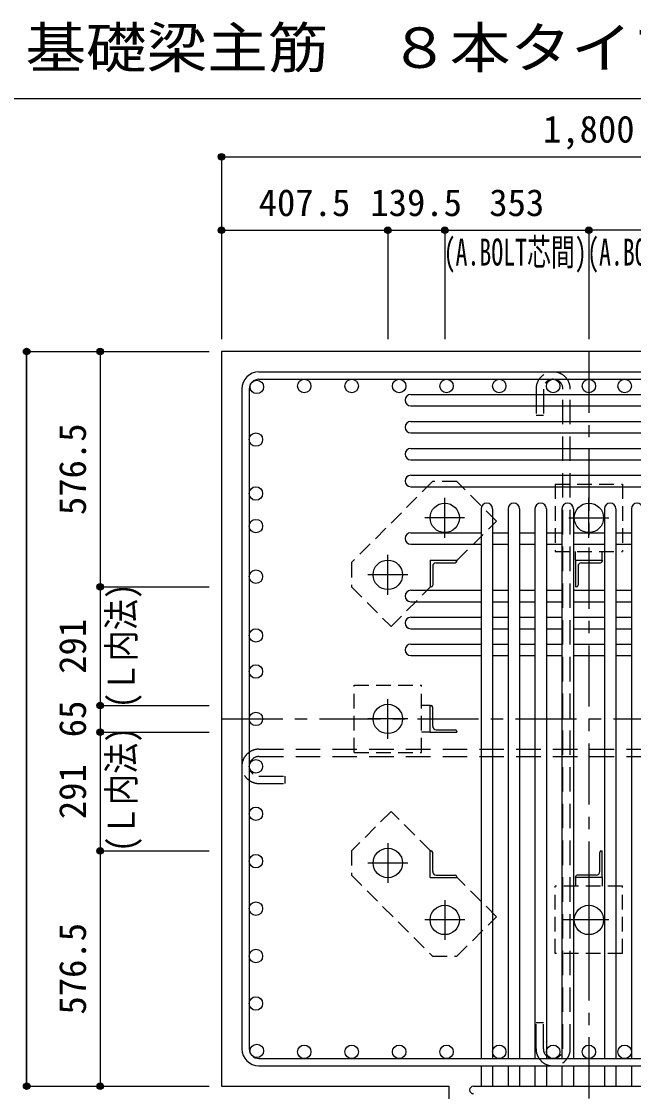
# Model space of a CAD drawing. Units: millimetres at full size, sheet at 1:30; details may follow other scales. Extents: x -5973 to 5954, y -4195 to 4201.
# Drawn here: x -837 to 662, y -2655 to -33 of the extents above; entities that cross this region are included whole.
import ezdxf
from ezdxf.enums import TextEntityAlignment as Align

# ---------------------------------------------------------------- set-up
doc = ezdxf.new("R2010")
doc.units = ezdxf.units.MM
doc.header["$LTSCALE"] = 30
doc.header["$PDMODE"] = 32
doc.header["$PDSIZE"] = 15
for name, pattern in [('CHAIN1', [8, 5, -1, 1, -1]), ('DASHED1', [1.8, 1.2, -0.6]), ('DASHED2', [3, 2, -1])]:
    doc.linetypes.add(name, pattern=pattern)
for name, color, linetype in [('0-1_躯体線', 2, 'Continuous'), ('0-2_アンカーボルト', 4, 'CHAIN1'), ('0-3_立上り筋', 3, 'Continuous'), ('0-4_フープ筋', 7, 'Continuous'), ('0-5_基礎梁筋', 7, 'Continuous'), ('0-6_スタラップ筋', 7, 'Continuous'), ('0-7_文字', 4, 'Continuous'), ('0-9_プレート', 4, 'DASHED1'), ('0-A_アングル', 4, 'Continuous'), ('0-C', 7, 'DASHED2'), ('0-D_寸法', 4, 'Continuous'), ('6-7_文字', 7, 'Continuous'), ('F-0_枠', 6, 'Continuous')]:
    doc.layers.add(name, color=color, linetype=linetype)
doc.styles.add('ＭＳ ゴシック', font='')
doc.styles.get('ＭＳ ゴシック').set_extended_font_data('MS Gothic')

msp = doc.modelspace()

# ---------------------------------------------------------------- linework, layer by layer
at = {"layer": '0-1_躯体線'}
for p, q in [((1852.44, -842.16), (-347.56, -842.16)), ((-347.56, -842.16), (-347.56, -2642.16)), ((-347.56, -2642.16), (210.44, -2642.16)), ((210.44, -3042.16), (210.44, -2642.16))]:
    msp.add_line(p, q, dxfattribs=at)
at = {"layer": '0-2_アンカーボルト'}
for p, q in [((199.44, -1298.46), (199.44, -1200.96)), ((552.44, -1298.36), (552.44, -1200.86)), ((248.14, -1249.66), (150.64, -1249.66)), ((503.64, -1249.66), (601.14, -1249.66)), ((59.94, -1437.96), (59.94, -1340.46)), ((108.64, -1389.16), (11.14, -1389.16)), ((59.94, -1790.96), (59.94, -1693.46)), ((108.64, -1742.16), (11.14, -1742.16)), ((59.94, -2046.46), (59.94, -2143.96)), ((108.74, -2095.16), (11.24, -2095.16)), ((199.44, -2185.96), (199.44, -2283.46)), ((552.44, -2185.96), (552.44, -2283.46)), ((248.24, -2234.66), (150.74, -2234.66)), ((601.24, -2234.66), (486.74, -2234.66))]:
    msp.add_line(p, q, dxfattribs=at)
at = {"layer": '0-2_アンカーボルト', "color": 3, "linetype": 'Continuous'}
for centre in [(199.44, -1249.66), (552.44, -1249.66), (59.94, -1389.16), (59.94, -1742.16), (59.94, -2095.16), (199.44, -2234.66), (552.44, -2234.66)]:
    msp.add_circle(centre, 36, dxfattribs=at)
at = {"layer": '0-3_立上り筋'}
for centre in [(-260.87, -928.86), (-144.68, -926.66), (-28.49, -926.66), (87.69, -926.66), (203.88, -926.66), (332.94, -926.66), (464.94, -926.66), (552.44, -926.66), (639.94, -926.66), (-263.06, -1057.86), (-263.06, -1189.86), (-263.06, -1269.76), (-263.06, -1393.6), (-263.06, -1537.66), (-263.06, -1625.98), (-263.06, -1742.16), (-263.06, -1858.35), (-263.06, -1974.54), (-263.06, -2090.72), (-263.06, -2206.91), (-263.06, -2323.09), (-263.06, -2439.28), (-260.87, -2555.47), (-144.68, -2557.66), (-28.49, -2557.66), (87.69, -2557.66), (203.88, -2557.66), (332.94, -2557.66), (464.94, -2557.66), (552.44, -2557.66), (639.94, -2557.66)]:
    msp.add_circle(centre, 16.5, dxfattribs=at)
at = {"layer": '0-4_フープ筋'}
for p, q in [((-255.56, -892.16), (1360.44, -892.16)), ((-255.56, -910.16), (1360.44, -910.16)), ((-297.56, -934.16), (-297.56, -2550.16)), ((-279.56, -934.16), (-279.56, -2550.16)), ((-255.56, -2574.16), (1360.44, -2574.16)), ((-255.56, -2592.16), (1360.44, -2592.16))]:
    msp.add_line(p, q, dxfattribs=at)
for centre, radius, start, end in [((-255.56, -934.16), 42, 90, 180), ((-255.56, -934.16), 24, 90, 180), ((-255.56, -2550.16), 42, 180, 270), ((-255.56, -2550.16), 24, 180, 270)]:
    msp.add_arc(centre, radius, start, end, dxfattribs=at)
at = {"layer": '0-5_基礎梁筋'}
for p, q in [((116.44, -947.36), (1384.44, -947.36)), ((116.44, -975.36), (1384.44, -975.36)), ((116.44, -1013.36), (1384.44, -1013.36)), ((116.44, -1041.36), (1384.44, -1041.36)), ((116.44, -1079.36), (1384.44, -1079.36)), ((116.44, -1107.36), (1384.44, -1107.36)), ((116.44, -1145.36), (1384.44, -1145.36)), ((116.44, -1173.36), (1384.44, -1173.36)), ((288.44, -1227.66), (288.44, -2574.16)), ((316.44, -1227.66), (316.44, -2574.16)), ((354.44, -1227.66), (354.44, -2574.16)), ((382.44, -1227.66), (382.44, -2574.16)), ((420.44, -1227.66), (420.44, -2574.16)), ((448.44, -1227.66), (448.44, -2574.16)), ((486.44, -1227.66), (486.44, -2574.16)), ((514.44, -1227.66), (514.44, -2574.16)), ((590.44, -1227.66), (590.44, -2574.16)), ((618.44, -1227.66), (618.44, -2574.16)), ((656.44, -1227.66), (656.44, -2574.16)), ((116.44, -1286.26), (288.44, -1286.26)), ((316.44, -1286.26), (354.44, -1286.26)), ((382.44, -1286.26), (420.44, -1286.26)), ((448.44, -1286.26), (486.44, -1286.26)), ((514.44, -1286.26), (590.44, -1286.26)), ((618.44, -1286.26), (656.44, -1286.26)), ((116.44, -1314.26), (288.44, -1314.26)), ((316.44, -1314.26), (354.44, -1314.26)), ((382.44, -1314.26), (420.44, -1314.26)), ((448.44, -1314.26), (486.44, -1314.26)), ((514.44, -1314.26), (590.44, -1314.26)), ((618.44, -1314.26), (656.44, -1314.26)), ((116.44, -1427.16), (288.44, -1427.16)), ((316.44, -1427.16), (354.44, -1427.16)), ((382.44, -1427.16), (420.44, -1427.16)), ((448.44, -1427.16), (486.44, -1427.16)), ((514.44, -1427.16), (590.44, -1427.16)), ((618.44, -1427.16), (656.44, -1427.16)), ((116.44, -1455.16), (288.44, -1455.16)), ((316.44, -1455.16), (354.44, -1455.16)), ((382.44, -1455.16), (420.44, -1455.16)), ((448.44, -1455.16), (486.44, -1455.16)), ((514.44, -1455.16), (590.44, -1455.16)), ((618.44, -1455.16), (656.44, -1455.16)), ((116.44, -1493.16), (288.44, -1493.16)), ((316.44, -1493.16), (354.44, -1493.16)), ((382.44, -1493.16), (420.44, -1493.16)), ((448.44, -1493.16), (486.44, -1493.16)), ((514.44, -1493.16), (590.44, -1493.16)), ((618.44, -1493.16), (656.44, -1493.16)), ((116.44, -1521.16), (288.44, -1521.16)), ((316.44, -1521.16), (354.44, -1521.16)), ((382.44, -1521.16), (420.44, -1521.16)), ((448.44, -1521.16), (486.44, -1521.16)), ((514.44, -1521.16), (590.44, -1521.16)), ((618.44, -1521.16), (656.44, -1521.16)), ((116.44, -1559.16), (288.44, -1559.16)), ((316.44, -1559.16), (354.44, -1559.16)), ((382.44, -1559.16), (420.44, -1559.16)), ((448.44, -1559.16), (486.44, -1559.16)), ((514.44, -1559.16), (590.44, -1559.16)), ((618.44, -1559.16), (656.44, -1559.16)), ((116.44, -1587.16), (288.44, -1587.16)), ((316.44, -1587.16), (354.44, -1587.16)), ((382.44, -1587.16), (420.44, -1587.16)), ((448.44, -1587.16), (486.44, -1587.16)), ((514.44, -1587.16), (590.44, -1587.16)), ((618.44, -1587.16), (656.44, -1587.16)), ((288.44, -2592.16), (288.44, -2642.16)), ((316.44, -2592.16), (316.44, -2642.16)), ((354.44, -2592.16), (354.44, -2642.16)), ((382.44, -2592.16), (382.44, -2642.16)), ((420.44, -2592.16), (420.44, -2642.16)), ((448.44, -2592.16), (448.44, -2642.16)), ((486.44, -2592.16), (486.44, -2642.16)), ((514.44, -2592.16), (514.44, -2642.16)), ((590.44, -2592.16), (590.44, -2642.16)), ((618.44, -2592.16), (618.44, -2642.16)), ((656.44, -2592.16), (656.44, -2642.16))]:
    msp.add_line(p, q, dxfattribs=at)
for centre, start, end in [((116.44, -961.36), 90, 270), ((116.44, -1027.36), 90, 270), ((116.44, -1093.36), 90, 270), ((116.44, -1159.36), 90, 270), ((302.44, -1227.66), 0, 180), ((368.44, -1227.66), 0, 180), ((434.44, -1227.66), 0, 180), ((500.44, -1227.66), 0, 180), ((604.44, -1227.66), 0, 180), ((670.44, -1227.66), 0, 180), ((116.44, -1300.26), 90, 270), ((116.44, -1441.16), 90, 270), ((116.44, -1507.16), 90, 270), ((116.44, -1573.16), 90, 270)]:
    msp.add_arc(centre, 14, start, end, dxfattribs=at)
at = {"layer": '0-6_スタラップ筋'}
msp.add_line((269.44, -2642.16), (835.44, -2642.16), dxfattribs=at)
msp.add_arc((269.44, -2651.16), 9, 90, 270, dxfattribs=at)
at = {"layer": '0-9_プレート'}
for p, q in [((169.64, -1160.67), (-29.06, -1359.36)), ((229.04, -1160.67), (169.64, -1160.67)), ((325.94, -1257.57), (229.04, -1160.67)), ((469.94, -1167.16), (634.94, -1167.16)), ((469.94, -1167.16), (469.94, -1332.16)), ((634.94, -1167.16), (634.94, -1332.16)), ((229.84, -1353.66), (325.94, -1257.57)), ((469.94, -1332.16), (634.94, -1332.16)), ((519.94, -1353.66), (519.94, -1332.16)), ((584.94, -1353.66), (584.94, -1332.16)), ((-29.06, -1359.36), (-29.06, -1418.76)), ((-22.56, -1659.66), (142.44, -1659.66)), ((-22.56, -1824.66), (-22.56, -1659.66)), ((142.44, -1824.66), (142.44, -1659.66)), ((163.94, -1709.66), (142.44, -1709.66)), ((163.94, -1774.66), (142.44, -1774.66)), ((-22.56, -1824.66), (142.44, -1824.66)), ((67.84, -1968.66), (-29.06, -2065.56)), ((163.94, -2064.76), (67.84, -1968.66)), ((-29.06, -2065.56), (-29.06, -2124.96)), ((-29.06, -2124.96), (169.64, -2323.66)), ((519.94, -2130.66), (519.94, -2152.16)), ((584.94, -2130.66), (584.94, -2152.16)), ((634.94, -2152.16), (469.94, -2152.16)), ((469.94, -2317.16), (469.94, -2152.16)), ((634.94, -2317.16), (634.94, -2152.16)), ((169.64, -2323.66), (229.04, -2323.66)), ((634.94, -2317.16), (469.94, -2317.16))]:
    msp.add_line(p, q, dxfattribs=at)
for points in [[(-29.06, -1418.76), (67.84, -1515.66), (163.94, -1419.56)], [(229.04, -2323.66), (325.94, -2226.76), (229.84, -2130.66)]]:
    msp.add_lwpolyline(points, dxfattribs=at)
at = {"layer": '0-A_アングル'}
for p, q in [((163.94, -1353.66), (228.94, -1353.66)), ((163.94, -1353.66), (163.94, -1418.66)), ((178.44, -1359.66), (224.94, -1359.66)), ((228.94, -1353.66), (228.94, -1355.66)), ((519.94, -1353.66), (584.94, -1353.66)), ((519.94, -1353.66), (519.94, -1418.66)), ((534.44, -1359.66), (580.94, -1359.66)), ((584.94, -1353.66), (584.94, -1355.66)), ((169.94, -1368.16), (169.94, -1414.66)), ((525.94, -1368.16), (525.94, -1414.66)), ((165.94, -1418.66), (163.94, -1418.66)), ((521.94, -1418.66), (519.94, -1418.66)), ((163.94, -1709.66), (165.94, -1709.66)), ((163.94, -1774.66), (163.94, -1709.66)), ((169.94, -1760.16), (169.94, -1713.66)), ((163.94, -1774.66), (228.94, -1774.66)), ((178.44, -1768.66), (224.94, -1768.66)), ((228.94, -1772.66), (228.94, -1774.66)), ((163.94, -2065.66), (165.94, -2065.66)), ((163.94, -2130.66), (163.94, -2065.66)), ((169.94, -2116.16), (169.94, -2069.66)), ((578.94, -2116.16), (578.94, -2069.66)), ((582.94, -2065.66), (584.94, -2065.66)), ((584.94, -2130.66), (584.94, -2065.66)), ((163.94, -2130.66), (228.94, -2130.66)), ((178.44, -2124.66), (224.94, -2124.66)), ((228.94, -2128.66), (228.94, -2130.66)), ((519.94, -2130.66), (519.94, -2128.66)), ((584.94, -2130.66), (519.94, -2130.66)), ((570.44, -2124.66), (523.94, -2124.66))]:
    msp.add_line(p, q, dxfattribs=at)
for centre, radius, start, end in [((178.44, -1368.16), 8.5, 90, 180), ((224.94, -1355.66), 4, 270, 0), ((534.44, -1368.16), 8.5, 90, 180), ((580.94, -1355.66), 4, 270, 0), ((165.94, -1414.66), 4, 270, 0), ((521.94, -1414.66), 4, 270, 0), ((165.94, -1713.66), 4, 0, 90), ((178.44, -1760.16), 8.5, 180, 270), ((224.94, -1772.66), 4, 0, 90), ((165.94, -2069.66), 4, 0, 90), ((582.94, -2069.66), 4, 90, 180), ((178.44, -2116.16), 8.5, 180, 270), ((570.44, -2116.16), 8.5, 270, 0), ((224.94, -2128.66), 4, 0, 90), ((523.94, -2128.66), 4, 90, 180)]:
    msp.add_arc(centre, radius, start, end, dxfattribs=at)
at = {"layer": '0-C'}
for p, q in [((422.94, -934.16), (422.94, -998.16)), ((440.94, -934.16), (440.94, -998.16)), ((488.94, -2550.16), (488.94, -934.16)), ((506.94, -2550.16), (506.94, -934.16)), ((422.94, -998.16), (440.94, -998.16)), ((-255.56, -1816.35), (1360.44, -1816.35)), ((-255.56, -1834.35), (1360.44, -1834.35)), ((-255.56, -1882.35), (-191.56, -1882.35)), ((440.94, -2550.16), (440.94, -2486.16))]:
    msp.add_line(p, q, dxfattribs=at)
for points in [[(-255.56, -1900.35), (-191.56, -1900.35), (-191.56, -1882.35)], [(422.94, -2550.16), (422.94, -2486.16), (440.94, -2486.16)]]:
    msp.add_lwpolyline(points, dxfattribs=at)
for centre, radius, start, end in [((464.94, -934.16), 42, 0, 180), ((464.94, -934.16), 24, 0, 180), ((-255.56, -1858.35), 42, 90, 270), ((-255.56, -1858.35), 24, 90, 270), ((464.94, -2550.16), 42, 180, 0), ((464.94, -2550.16), 24, 180, 0)]:
    msp.add_arc(centre, radius, start, end, dxfattribs=at)
at = {"layer": '0-D_寸法'}
for p, q in [((-347.56, -365.12), (-347.56, -545.12)), ((-347.56, -365.12), (-347.56, -545.12)), ((-347.56, -365.12), (1452.44, -365.12)), ((-347.56, -365.12), (1452.44, -365.12)), ((-347.56, -545.12), (59.94, -545.12)), ((-347.56, -545.12), (-347.56, -812.16)), ((-347.56, -545.12), (-347.56, -812.16)), ((59.94, -545.12), (199.44, -545.12)), ((59.94, -545.12), (59.94, -812.16)), ((199.44, -545.12), (552.44, -545.12)), ((199.44, -545.12), (199.44, -812.16)), ((905.44, -545.12), (552.44, -545.12)), ((552.44, -545.12), (552.44, -812.16)), ((-824.6, -842.16), (-644.6, -842.16)), ((-824.6, -842.16), (-644.6, -842.16)), ((-824.6, -842.16), (-824.6, -2642.16)), ((-824.6, -2642.16), (-824.6, -842.16)), ((-644.6, -842.16), (-644.6, -1418.66)), ((-644.6, -842.16), (-377.56, -842.16)), ((-644.6, -1418.66), (-377.56, -1418.66)), ((-644.6, -1418.66), (-644.6, -1709.66)), ((-644.6, -1709.66), (-377.56, -1709.66)), ((-644.6, -1709.66), (-644.6, -1774.66)), ((-644.6, -1774.66), (-377.56, -1774.66)), ((-644.6, -1774.66), (-644.6, -2065.66)), ((-644.6, -2065.66), (-377.56, -2065.66)), ((-644.6, -2065.66), (-644.6, -2642.16)), ((-824.6, -2642.16), (-644.6, -2642.16)), ((-644.6, -2642.16), (-377.56, -2642.16)), ((-644.6, -2642.16), (-377.56, -2642.16))]:
    msp.add_line(p, q, dxfattribs=at)
at = {"layer": '0-D_寸法', "linetype": 'CHAIN1'}
for p, q in [((552.44, -842.16), (552.44, -3042.16)), ((-347.56, -1742.16), (1452.44, -1742.16))]:
    msp.add_line(p, q, dxfattribs=at)
at = {"layer": '0-D_寸法'}
for centre, radius in [((-347.56, -365.12), 8), ((-347.56, -365.12), 7.2), ((-347.56, -365.12), 6.4), ((-347.56, -365.12), 5.6), ((-347.56, -365.12), 4.8), ((-347.56, -365.12), 4), ((-347.56, -365.12), 3.2), ((-347.56, -365.12), 2.4), ((-347.56, -365.12), 1.6), ((-347.56, -365.12), 0.8), ((-347.56, -545.12), 8), ((-347.56, -545.12), 8), ((-347.56, -545.12), 7.2), ((-347.56, -545.12), 7.2), ((-347.56, -545.12), 6.4), ((-347.56, -545.12), 6.4), ((-347.56, -545.12), 5.6), ((-347.56, -545.12), 5.6), ((-347.56, -545.12), 4.8), ((-347.56, -545.12), 4.8), ((-347.56, -545.12), 4), ((-347.56, -545.12), 4), ((-347.56, -545.12), 3.2), ((-347.56, -545.12), 3.2), ((-347.56, -545.12), 2.4), ((-347.56, -545.12), 2.4), ((-347.56, -545.12), 1.6), ((-347.56, -545.12), 1.6), ((-347.56, -545.12), 0.8), ((-347.56, -545.12), 0.8), ((59.94, -545.12), 8), ((59.94, -545.12), 8), ((59.94, -545.12), 7.2), ((59.94, -545.12), 7.2), ((59.94, -545.12), 6.4), ((59.94, -545.12), 6.4), ((59.94, -545.12), 5.6), ((59.94, -545.12), 5.6), ((59.94, -545.12), 4.8), ((59.94, -545.12), 4.8), ((59.94, -545.12), 4), ((59.94, -545.12), 4), ((59.94, -545.12), 3.2), ((59.94, -545.12), 3.2), ((59.94, -545.12), 2.4), ((59.94, -545.12), 2.4), ((59.94, -545.12), 1.6), ((59.94, -545.12), 1.6), ((59.94, -545.12), 0.8), ((59.94, -545.12), 0.8), ((199.44, -545.12), 8), ((199.44, -545.12), 8), ((199.44, -545.12), 7.2), ((199.44, -545.12), 7.2), ((199.44, -545.12), 6.4), ((199.44, -545.12), 6.4), ((199.44, -545.12), 5.6), ((199.44, -545.12), 5.6), ((199.44, -545.12), 4.8), ((199.44, -545.12), 4.8), ((199.44, -545.12), 4), ((199.44, -545.12), 4), ((199.44, -545.12), 3.2), ((199.44, -545.12), 3.2), ((199.44, -545.12), 2.4), ((199.44, -545.12), 2.4), ((199.44, -545.12), 1.6), ((199.44, -545.12), 1.6), ((199.44, -545.12), 0.8), ((199.44, -545.12), 0.8), ((552.44, -545.12), 8), ((552.44, -545.12), 7.2), ((552.44, -545.12), 6.4), ((552.44, -545.12), 5.6), ((552.44, -545.12), 4.8), ((552.44, -545.12), 4), ((552.44, -545.12), 3.2), ((552.44, -545.12), 2.4), ((552.44, -545.12), 1.6), ((552.44, -545.12), 0.8), ((-824.6, -842.16), 8), ((-824.6, -842.16), 7.2), ((-824.6, -842.16), 6.4), ((-824.6, -842.16), 5.6), ((-824.6, -842.16), 4.8), ((-824.6, -842.16), 4), ((-644.6, -842.16), 8), ((-644.6, -842.16), 8), ((-644.6, -842.16), 7.2), ((-644.6, -842.16), 7.2), ((-644.6, -842.16), 6.4), ((-644.6, -842.16), 6.4), ((-644.6, -842.16), 5.6), ((-644.6, -842.16), 5.6), ((-644.6, -842.16), 4.8), ((-644.6, -842.16), 4.8), ((-644.6, -842.16), 4), ((-644.6, -842.16), 4), ((-824.6, -842.16), 3.2), ((-824.6, -842.16), 2.4), ((-824.6, -842.16), 1.6), ((-824.6, -842.16), 0.8), ((-644.6, -842.16), 3.2), ((-644.6, -842.16), 3.2), ((-644.6, -842.16), 2.4), ((-644.6, -842.16), 2.4), ((-644.6, -842.16), 1.6), ((-644.6, -842.16), 1.6), ((-644.6, -842.16), 0.8), ((-644.6, -842.16), 0.8), ((-644.6, -1418.66), 8), ((-644.6, -1418.66), 8), ((-644.6, -1418.66), 7.2), ((-644.6, -1418.66), 7.2), ((-644.6, -1418.66), 6.4), ((-644.6, -1418.66), 6.4), ((-644.6, -1418.66), 5.6), ((-644.6, -1418.66), 5.6), ((-644.6, -1418.66), 4.8), ((-644.6, -1418.66), 4.8), ((-644.6, -1418.66), 4), ((-644.6, -1418.66), 4), ((-644.6, -1418.66), 3.2), ((-644.6, -1418.66), 3.2), ((-644.6, -1418.66), 2.4), ((-644.6, -1418.66), 2.4), ((-644.6, -1418.66), 1.6), ((-644.6, -1418.66), 1.6), ((-644.6, -1418.66), 0.8), ((-644.6, -1418.66), 0.8), ((-644.6, -1709.66), 8), ((-644.6, -1709.66), 8), ((-644.6, -1709.66), 7.2), ((-644.6, -1709.66), 7.2), ((-644.6, -1709.66), 6.4), ((-644.6, -1709.66), 6.4), ((-644.6, -1709.66), 5.6), ((-644.6, -1709.66), 5.6), ((-644.6, -1709.66), 4.8), ((-644.6, -1709.66), 4.8), ((-644.6, -1709.66), 4), ((-644.6, -1709.66), 4), ((-644.6, -1709.66), 3.2), ((-644.6, -1709.66), 3.2), ((-644.6, -1709.66), 2.4), ((-644.6, -1709.66), 2.4), ((-644.6, -1709.66), 1.6), ((-644.6, -1709.66), 1.6), ((-644.6, -1709.66), 0.8), ((-644.6, -1709.66), 0.8), ((-644.6, -1774.66), 8), ((-644.6, -1774.66), 8), ((-644.6, -1774.66), 7.2), ((-644.6, -1774.66), 7.2), ((-644.6, -1774.66), 6.4), ((-644.6, -1774.66), 6.4), ((-644.6, -1774.66), 5.6), ((-644.6, -1774.66), 5.6), ((-644.6, -1774.66), 4.8), ((-644.6, -1774.66), 4.8), ((-644.6, -1774.66), 4), ((-644.6, -1774.66), 4), ((-644.6, -1774.66), 3.2), ((-644.6, -1774.66), 3.2), ((-644.6, -1774.66), 2.4), ((-644.6, -1774.66), 2.4), ((-644.6, -1774.66), 1.6), ((-644.6, -1774.66), 1.6), ((-644.6, -1774.66), 0.8), ((-644.6, -1774.66), 0.8), ((-644.6, -2065.66), 8), ((-644.6, -2065.66), 8), ((-644.6, -2065.66), 7.2), ((-644.6, -2065.66), 7.2), ((-644.6, -2065.66), 6.4), ((-644.6, -2065.66), 6.4), ((-644.6, -2065.66), 5.6), ((-644.6, -2065.66), 5.6), ((-644.6, -2065.66), 4.8), ((-644.6, -2065.66), 4.8), ((-644.6, -2065.66), 4), ((-644.6, -2065.66), 4), ((-644.6, -2065.66), 3.2), ((-644.6, -2065.66), 3.2), ((-644.6, -2065.66), 2.4), ((-644.6, -2065.66), 2.4), ((-644.6, -2065.66), 1.6), ((-644.6, -2065.66), 1.6), ((-644.6, -2065.66), 0.8), ((-644.6, -2065.66), 0.8), ((-824.6, -2642.16), 8), ((-824.6, -2642.16), 7.2), ((-824.6, -2642.16), 6.4), ((-824.6, -2642.16), 5.6), ((-824.6, -2642.16), 4.8), ((-824.6, -2642.16), 4), ((-824.6, -2642.16), 3.2), ((-824.6, -2642.16), 2.4), ((-824.6, -2642.16), 1.6), ((-824.6, -2642.16), 0.8), ((-644.6, -2642.16), 8), ((-644.6, -2642.16), 8), ((-644.6, -2642.16), 7.2), ((-644.6, -2642.16), 7.2), ((-644.6, -2642.16), 6.4), ((-644.6, -2642.16), 6.4), ((-644.6, -2642.16), 5.6), ((-644.6, -2642.16), 5.6), ((-644.6, -2642.16), 4.8), ((-644.6, -2642.16), 4.8), ((-644.6, -2642.16), 4), ((-644.6, -2642.16), 4), ((-644.6, -2642.16), 3.2), ((-644.6, -2642.16), 3.2), ((-644.6, -2642.16), 2.4), ((-644.6, -2642.16), 2.4), ((-644.6, -2642.16), 1.6), ((-644.6, -2642.16), 1.6), ((-644.6, -2642.16), 0.8), ((-644.6, -2642.16), 0.8)]:
    msp.add_circle(centre, radius, dxfattribs=at)
at = {"layer": '0-D_寸法', "color": 7}
for p in [(-347.56, -365.12), (-347.56, -365.12), (-347.56, -545.12), (-347.56, -545.12), (59.94, -545.12), (199.44, -545.12), (199.44, -545.12), (552.44, -545.12), (-824.6, -842.16), (-644.6, -842.16), (-644.6, -842.16), (-644.6, -1418.66), (-644.6, -1418.66), (-644.6, -1709.66), (-644.6, -1709.66), (-644.6, -1774.66), (-644.6, -1774.66), (-644.6, -2065.66), (-644.6, -2065.66), (-824.6, -2642.16), (-644.6, -2642.16), (-644.6, -2642.16)]:
    msp.add_point(p, dxfattribs=at)
at = {"layer": 'F-0_枠', "color": 2}
msp.add_line((-5972.88, -222.05), (3723.6, -222.05), dxfattribs=at)

# ---------------------------------------------------------------- texts
at = {"layer": '0-7_文字', "style": 'ＭＳ ゴシック', "width": 0.65}
for p in [(196.7, -651.26), (548.18, -651.26)]:
    msp.add_text('(A.BOLT芯間)', height=65.98, dxfattribs=at).set_placement(p, align=Align.BOTTOM_LEFT)
at = {"layer": '0-7_文字', "style": 'ＭＳ ゴシック', "width": 0.85}
for p in [(-540.02, -1716.16), (-540.02, -2068.17)]:
    msp.add_text('(Ｌ内法)', height=65.98, rotation=90, dxfattribs=at).set_placement(p, align=Align.BOTTOM_LEFT)
at = {"layer": '0-D_寸法', "style": 'ＭＳ ゴシック'}
for s, p in [('1,800', (439.94, -350.12)), ('407.5', (-256.31, -530.12)), ('139.5', (17.19, -530.12)), ('353', (308.44, -530.12))]:
    msp.add_text(s, height=65.98, dxfattribs=at).set_placement(p, align=Align.BOTTOM_LEFT)
for s, p in [('576.5', (-659.6, -1242.91)), ('291', (-659.6, -1631.66)), ('65', (-659.6, -1787.16)), ('291', (-659.6, -1987.66)), ('576.5', (-659.6, -2466.41))]:
    msp.add_text(s, height=65.98, rotation=90, dxfattribs=at).set_placement(p, align=Align.BOTTOM_LEFT)
at = {"layer": '6-7_文字', "color": 2, "style": 'ＭＳ ゴシック', "width": 1.1}
msp.add_text('\u3000\u3000基礎梁主筋\u3000８本タイプ', height=98.97, dxfattribs=at).set_placement((-1124.64, -177.05), align=Align.BOTTOM_LEFT)

doc.saveas('drawing.dxf')
